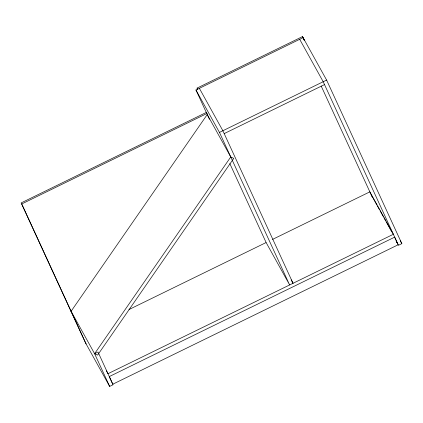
<?xml version="1.0" encoding="UTF-8"?>
<svg xmlns="http://www.w3.org/2000/svg" width="423" height="423" viewBox="0 0 423 423"><rect width="100%" height="100%" fill="white"/><g stroke="black" fill="none" stroke-linecap="round" stroke-linejoin="round"><path stroke-width="0.63" d="M71.096 311.28L207.376 114.347M70.509 310.218L94.604 353.691L98.009 352.026L113.063 384.745L109.652 386.411L94.604 353.691L230.757 156.949L207.249 114.533M197.631 89.301L197.076 88.1L302.514 36.59L326.609 80.063L401.85 243.648L398.44 245.314L323.198 81.729L299.69 39.313M209.443 119.307L195.96 89.993L303.101 37.647L304.206 40.048M206.731 112.238L21.15 202.908L85.557 342.937L109.652 386.411M207.318 113.301L21.737 203.971L86.144 343.999M195.96 89.993L219.468 132.41L326.609 80.063M224.195 133.605L324.515 84.589M128.973 309.551L266.025 242.585M272.555 239.397L369.855 191.857L393.364 234.273L107.981 373.705L106.395 370.839M109.298 376.565L394.68 237.134M230.757 156.949L233.766 158.371L97.613 355.114L94.604 353.691M400.264 240.782L401.85 243.648M371.172 194.723L374.725 201.137M374.984 201.602L376.935 205.123M377.522 206.186L379.463 209.681M380.065 210.77L383.254 216.518M383.878 217.649L385.787 221.086M386.411 222.218L391.82 231.978M396.171 241.221L396.853 242.448M199.37 88.328L222.879 130.744L293.039 283.288L291.135 279.846M197.076 88.1L197.668 89.163M302.514 36.59L304.169 40.185M394.654 237.192L398.149 244.785L112.767 384.216L109.271 376.618M396.314 241.179L396.848 242.347M321.189 86.054L372.177 196.912M219.468 132.41L289.633 284.954L266.125 242.538L229.805 163.574"/></g></svg>
